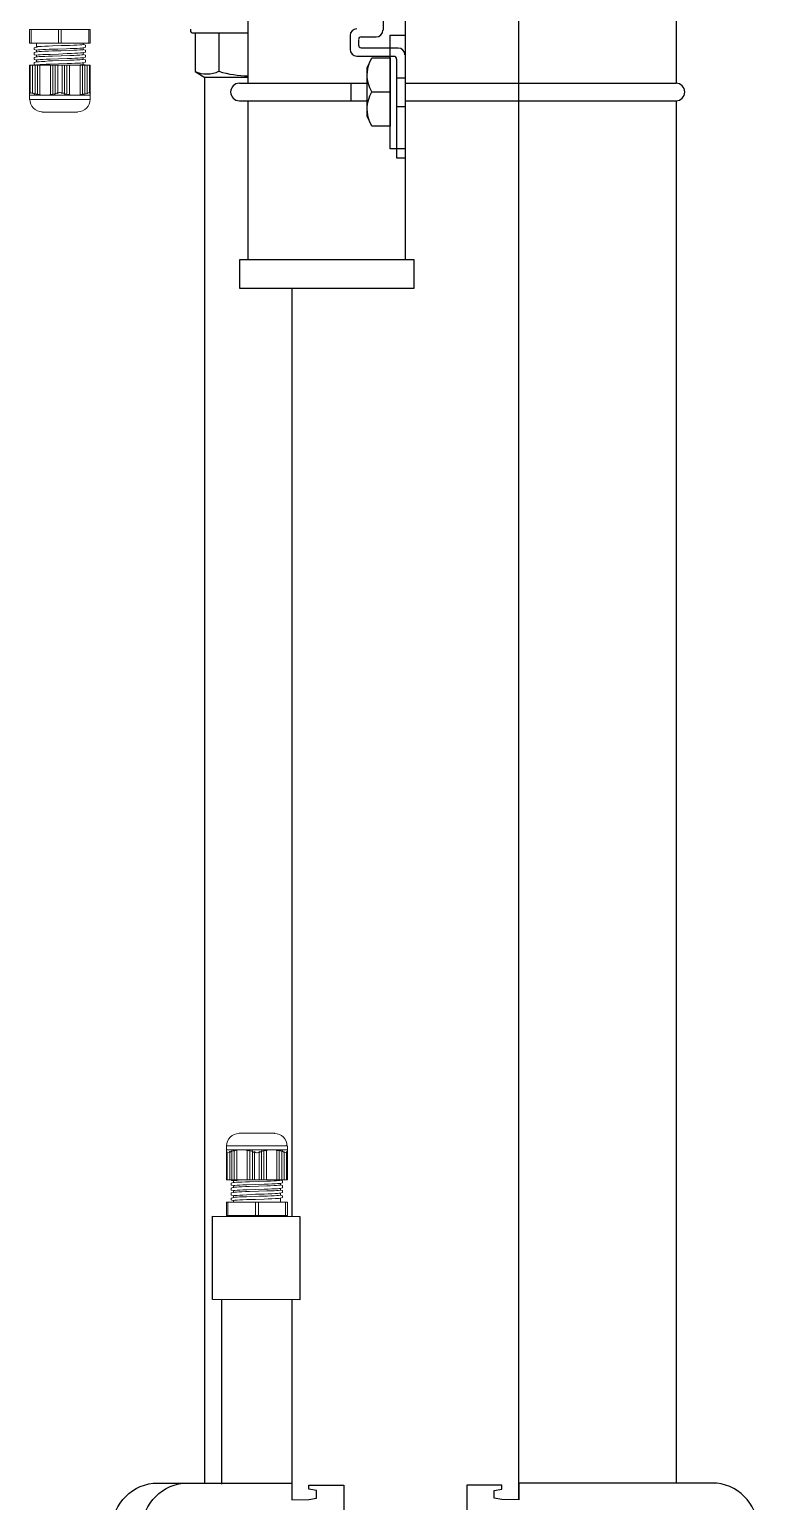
# Model space of a CAD drawing. Header units: feet. Extents: x -159 to 1687, y -48 to 1556.
# Drawn here: x 518.268 to 519.137, y 1042.826 to 1044.58 of the extents above; entities that cross this region are included whole.
import ezdxf

# ---------------------------------------------------------------- set-up
doc = ezdxf.new("R2010")
doc.units = ezdxf.units.FT
doc.header["$MEASUREMENT"] = 0
for name, color, linetype in [('E-COND-PVC', 4, 'Continuous'), ('E-COND-RGS', 4, 'Continuous'), ('E-DETL', 7, 'Continuous'), ('E-EQPM-CAB', 5, 'Continuous'), ('E-EQPM-HRDW', 253, 'Continuous')]:
    doc.layers.add(name, color=color, linetype=linetype)

# ---------------------------------------------------------------- blocks, each defined once
blk = doc.blocks.new('HSQN031')
blk.add_lwpolyline([(-0.398, 0.211), (-0.398, 0), (0.398, 0), (0.398, 0.211), (0.281, 0.266), (-0.281, 0.266)], close=True)
for points in [[(0, 0.211, 0.123587), (-0.199, 0.266, 0.085237), (-0.339, 0.239)], [(0.339, 0.239, 0.085237), (0.199, 0.266, 0.123587), (0, 0.211), (0, 0)]]:
    blk.add_lwpolyline(points, format="xyb")

msp = doc.modelspace()

# ---------------------------------------------------------------- linework, layer by layer
at = {"layer": 'E-COND-PVC', "color": 111}
for points in [[(518.47679, 1044.52332), (518.47679, 1042.84802)], [(518.58096, 1044.27135), (518.58096, 1043.16571)], [(518.58096, 1043.06645), (518.58096, 1042.84676)]]:
    msp.add_lwpolyline(points, dxfattribs=at)
at = {"layer": 'E-COND-PVC'}
msp.add_lwpolyline([(518.48634, 1043.16601), (518.59046, 1043.16568), (518.59046, 1043.06642), (518.48634, 1043.06675)], close=True, dxfattribs=at)
for points in [[(518.49732, 1043.06671), (518.49732, 1042.84676)], [(518.58096, 1043.06645), (518.58096, 1042.84676)]]:
    msp.add_lwpolyline(points, dxfattribs=at)
at = {"layer": 'E-COND-RGS'}
for points in [[(518.52887, 1044.51614), (518.52887, 1046.61499)], [(518.71637, 1046.61499), (518.71637, 1044.51614)], [(518.85179, 1042.82805), (518.85179, 1046.61499)], [(519.03929, 1046.61499), (519.03929, 1044.51614)], [(518.52887, 1044.30588), (518.52887, 1044.4953)], [(518.71637, 1044.4953), (518.71637, 1044.30588)], [(519.03929, 1044.4953), (519.03929, 1042.84802)]]:
    msp.add_lwpolyline(points, dxfattribs=at)
msp.add_lwpolyline([(518.51887, 1044.30588), (518.72637, 1044.30588), (518.72637, 1044.27135), (518.51887, 1044.27135)], close=True, dxfattribs=at)
at = {"layer": 'E-DETL', "ltscale": 0.05}
for points in [[(518.4618, 1044.57599), (518.46066, 1044.57762), (518.46066, 1044.58071)], [(518.4618, 1044.57599), (518.52887, 1044.57599)], [(518.46552, 1044.57599), (518.46552, 1044.53025)], [(518.49404, 1044.57599), (518.49404, 1044.5303)], [(518.46552, 1044.53025), (518.47711, 1044.52312)]]:
    msp.add_lwpolyline(points, dxfattribs=at)
at = {"layer": 'E-DETL'}
msp.add_lwpolyline([(518.52887, 1044.52312), (518.47711, 1044.52312)], dxfattribs=at)
at = {"layer": 'E-DETL', "ltscale": 0.05}
for centre, radius, start, end in [((518.47973, 1044.56097), 0.03385, 245.19657, 295.01516), ((518.529, 1044.6422), 0.11723, 252.65041, 269.9397)]:
    msp.add_arc(centre, radius, start, end, dxfattribs=at)
at = {"layer": 'E-EQPM-CAB', "lineweight": 0}
for p, q in [((518.26802, 1044.5376), (518.34052, 1044.5376)), ((518.50315, 1043.20918), (518.50315, 1043.25001)), ((518.57566, 1043.25001), (518.50315, 1043.25001)), ((518.57566, 1043.25001), (518.57566, 1043.20918)), ((518.57566, 1043.20918), (518.50315, 1043.20918))]:
    msp.add_line(p, q, dxfattribs=at)
at = {"layer": 'E-EQPM-CAB', "lineweight": 25}
for points in [[(518.68012, 1044.68594), (518.69012, 1044.68594), (518.69012, 1044.57926)], [(518.65054, 1044.5726), (518.65054, 1044.55635)], [(518.66054, 1044.56801), (518.66054, 1044.56135)], [(518.68179, 1044.57093), (518.66387, 1044.57093)], [(518.70804, 1044.55801), (518.66387, 1044.55801)], [(518.70304, 1044.54801), (518.65887, 1044.54801)], [(518.71637, 1044.54968), (518.71637, 1044.42676), (518.70637, 1044.42676), (518.70637, 1044.54468)], [(518.70637, 1044.5226), (518.71637, 1044.5226)], [(518.70637, 1044.48843), (518.71637, 1044.48843)]]:
    msp.add_lwpolyline(points, dxfattribs=at)
at = {"layer": 'E-EQPM-CAB', "lineweight": 0}
for points in [[(518.34052, 1044.5801), (518.26802, 1044.5801), (518.26802, 1044.56385), (518.34052, 1044.56385)], [(518.2701, 1044.5801), (518.2701, 1044.56385)], [(518.30261, 1044.56385), (518.30261, 1044.5801)], [(518.30594, 1044.5801), (518.30594, 1044.56385)], [(518.33886, 1044.5801), (518.33886, 1044.56385)], [(518.34052, 1044.5801), (518.34052, 1044.56385)], [(518.33219, 1044.56385), (518.33219, 1044.56218), (518.33177, 1044.56218), (518.33052, 1044.56176), (518.32802, 1044.56176), (518.32469, 1044.56135), (518.32094, 1044.56135), (518.31636, 1044.56093), (518.30594, 1044.56093), (518.29552, 1044.56051), (518.29094, 1044.5601), (518.28635, 1044.5601), (518.2826, 1044.55968), (518.2776, 1044.55968), (518.27677, 1044.55926), (518.27385, 1044.55843), (518.27385, 1044.55635), (518.27635, 1044.55551), (518.27635, 1044.55343)], [(518.33219, 1044.55635), (518.33177, 1044.55593), (518.32802, 1044.55593), (518.32469, 1044.55551), (518.32094, 1044.55551), (518.31636, 1044.5551), (518.30594, 1044.55468), (518.29552, 1044.55468), (518.29094, 1044.55426), (518.28635, 1044.55426), (518.2826, 1044.55385), (518.27969, 1044.55385), (518.2776, 1044.55343), (518.27677, 1044.55343), (518.27385, 1044.5526), (518.27385, 1044.5501), (518.27635, 1044.54968), (518.27635, 1044.5476)], [(518.33219, 1044.55051), (518.33177, 1044.5501), (518.33052, 1044.5501), (518.32802, 1044.54968), (518.32469, 1044.54968), (518.32094, 1044.54926), (518.31636, 1044.54926), (518.29552, 1044.54843), (518.29094, 1044.54843), (518.28635, 1044.54801), (518.27969, 1044.54801), (518.2776, 1044.5476), (518.27677, 1044.5476), (518.27385, 1044.54676), (518.27385, 1044.54426), (518.27635, 1044.54343)], [(518.27635, 1044.56385), (518.27635, 1044.55926)], [(518.27635, 1044.55551), (518.27677, 1044.55551), (518.27844, 1044.55593), (518.28052, 1044.55593), (518.28385, 1044.55635), (518.2876, 1044.55635), (518.29177, 1044.55676), (518.30177, 1044.55676), (518.31219, 1044.55718), (518.31677, 1044.5576), (518.32511, 1044.5576), (518.32802, 1044.55801), (518.33052, 1044.55801), (518.33177, 1044.55843), (518.33511, 1044.55926), (518.33511, 1044.56135), (518.33427, 1044.56176), (518.33219, 1044.56218)], [(518.27635, 1044.54135), (518.27635, 1044.54385), (518.27844, 1044.54385), (518.28094, 1044.54426), (518.28385, 1044.54426), (518.28802, 1044.54468), (518.2926, 1044.54468), (518.30261, 1044.5451), (518.31302, 1044.54551), (518.31802, 1044.54551), (518.32219, 1044.54593), (518.32594, 1044.54593), (518.32886, 1044.54635), (518.33219, 1044.54635), (518.33511, 1044.54718), (518.33511, 1044.54968), (518.33219, 1044.55051), (518.33219, 1044.5526), (518.33094, 1044.55218), (518.32886, 1044.55218), (518.32594, 1044.55176), (518.32219, 1044.55176), (518.31802, 1044.55135), (518.31302, 1044.55135), (518.30261, 1044.55093), (518.2926, 1044.55051), (518.28385, 1044.55051), (518.28094, 1044.5501), (518.27844, 1044.5501), (518.27677, 1044.54968), (518.27635, 1044.54968)], [(518.33219, 1044.5526), (518.33511, 1044.55301), (518.33511, 1044.55551), (518.33219, 1044.55635), (518.33219, 1044.55843)], [(518.26802, 1044.5376), (518.26802, 1044.49676), (518.34052, 1044.49676)], [(518.26885, 1044.50509), (518.26885, 1044.5376)], [(518.27219, 1044.50426), (518.27344, 1044.50384), (518.27427, 1044.50301), (518.27469, 1044.50301), (518.27469, 1044.5376)], [(518.33219, 1044.54676), (518.33219, 1044.54426), (518.33052, 1044.54426), (518.32802, 1044.54385), (518.32469, 1044.54385), (518.32094, 1044.54343), (518.31636, 1044.54343), (518.29552, 1044.5426), (518.29094, 1044.5426), (518.28635, 1044.54218), (518.2826, 1044.54218), (518.27969, 1044.54176), (518.27677, 1044.54176), (518.27385, 1044.54093), (518.27385, 1044.53843), (518.27635, 1044.5376), (518.27677, 1044.53801), (518.27844, 1044.53801), (518.28094, 1044.53843), (518.28385, 1044.53843), (518.28802, 1044.53885), (518.2926, 1044.53885), (518.30261, 1044.53926), (518.31302, 1044.53968), (518.31802, 1044.53968), (518.32219, 1044.5401), (518.32886, 1044.5401), (518.33094, 1044.54051), (518.33219, 1044.54051)], [(518.2751, 1044.50343), (518.27635, 1044.50301), (518.27719, 1044.50218), (518.2776, 1044.50218), (518.2776, 1044.5376)], [(518.28052, 1044.50176), (518.28052, 1044.5376)], [(518.29594, 1044.5376), (518.29594, 1044.50218), (518.29636, 1044.50301), (518.29761, 1044.50343)], [(518.30177, 1044.5376), (518.30177, 1044.50384)], [(518.30177, 1044.50426), (518.30261, 1044.50468), (518.30386, 1044.50509), (518.30469, 1044.50509), (518.30636, 1044.50468), (518.30719, 1044.50384), (518.30719, 1044.5376)], [(518.30969, 1044.50301), (518.30969, 1044.5376)], [(518.31261, 1044.5376), (518.31261, 1044.50218)], [(518.31594, 1044.50176), (518.31594, 1044.5376)], [(518.32427, 1044.5376), (518.32844, 1044.53801), (518.33011, 1044.53801), (518.33136, 1044.53843), (518.33219, 1044.53843)], [(518.32844, 1044.5376), (518.32844, 1044.50176)], [(518.33136, 1044.5376), (518.33136, 1044.50218), (518.33261, 1044.50301), (518.33386, 1044.50343)], [(518.33469, 1044.5376), (518.33469, 1044.53801), (518.33219, 1044.53843), (518.33219, 1044.54051), (518.33511, 1044.54135), (518.33511, 1044.54385), (518.33219, 1044.54468)], [(518.33427, 1044.5376), (518.33427, 1044.50301), (518.33552, 1044.50384), (518.33636, 1044.50426)], [(518.33969, 1044.50384), (518.34052, 1044.50468), (518.34011, 1044.50509), (518.33969, 1044.50509), (518.33719, 1044.50426), (518.33719, 1044.50384), (518.33677, 1044.50384), (518.33677, 1044.5376)], [(518.33969, 1044.5376), (518.33969, 1044.50509)], [(518.34052, 1044.49676), (518.34052, 1044.5376)], [(518.34052, 1044.50176), (518.26802, 1044.50176)], [(518.28052, 1044.50218), (518.28635, 1044.50176), (518.29177, 1044.50218)], [(518.29844, 1044.50301), (518.29886, 1044.50301), (518.29927, 1044.50384), (518.30052, 1044.50426)], [(518.30136, 1044.50384), (518.30177, 1044.50384)], [(518.30844, 1044.50426), (518.30969, 1044.50384)], [(518.31136, 1044.50343), (518.31219, 1044.50301), (518.31261, 1044.50218), (518.31302, 1044.50218)], [(518.31677, 1044.50218), (518.32261, 1044.50176), (518.32802, 1044.50218)], [(518.28302, 1044.48176), (518.32552, 1044.48176)], [(518.56066, 1043.26501), (518.51816, 1043.26501)], [(518.50315, 1043.24501), (518.57566, 1043.24501)], [(518.50399, 1043.24293), (518.50315, 1043.24209), (518.50357, 1043.24168), (518.50399, 1043.24168), (518.50649, 1043.24251), (518.50649, 1043.24293), (518.5069, 1043.24293), (518.5069, 1043.20918)], [(518.50399, 1043.20918), (518.50399, 1043.24168)], [(518.5094, 1043.20918), (518.5094, 1043.24376), (518.50815, 1043.24293), (518.50732, 1043.24251)], [(518.51232, 1043.20918), (518.51232, 1043.24459), (518.51107, 1043.24376), (518.50982, 1043.24334)], [(518.51524, 1043.20918), (518.51524, 1043.24501)], [(518.52691, 1043.24459), (518.52107, 1043.24501), (518.51566, 1043.24459)], [(518.52774, 1043.24501), (518.52774, 1043.20918)], [(518.53232, 1043.24334), (518.53149, 1043.24376), (518.53107, 1043.24459), (518.53066, 1043.24459)], [(518.53107, 1043.20918), (518.53107, 1043.24459)], [(518.53399, 1043.24376), (518.53399, 1043.20918)], [(518.53524, 1043.24251), (518.53399, 1043.24293)], [(518.54191, 1043.24251), (518.54107, 1043.24209), (518.53982, 1043.24168), (518.53899, 1043.24168), (518.53732, 1043.24209), (518.53649, 1043.24293), (518.53649, 1043.20918)], [(518.54191, 1043.20918), (518.54191, 1043.24293)], [(518.54232, 1043.24293), (518.54191, 1043.24293)], [(518.54524, 1043.24376), (518.54482, 1043.24376), (518.54441, 1043.24293), (518.54316, 1043.24251)], [(518.54774, 1043.20918), (518.54774, 1043.24459), (518.54732, 1043.24376), (518.54607, 1043.24334)], [(518.56316, 1043.24459), (518.55732, 1043.24501), (518.55191, 1043.24459)], [(518.56316, 1043.24501), (518.56316, 1043.20918)], [(518.56857, 1043.24334), (518.56732, 1043.24376), (518.56649, 1043.24459), (518.56607, 1043.24459), (518.56607, 1043.20918)], [(518.57149, 1043.24251), (518.57024, 1043.24293), (518.56941, 1043.24376), (518.56899, 1043.24376), (518.56899, 1043.20918)], [(518.57482, 1043.24168), (518.57482, 1043.20918)], [(518.50899, 1043.20918), (518.50899, 1043.20876), (518.51149, 1043.20834), (518.51149, 1043.20626), (518.50857, 1043.20543), (518.50857, 1043.20293), (518.51149, 1043.20209)], [(518.56732, 1043.20543), (518.56732, 1043.20293), (518.56524, 1043.20293), (518.56274, 1043.20251), (518.55982, 1043.20251), (518.55566, 1043.20209), (518.55107, 1043.20209), (518.54107, 1043.20168), (518.53066, 1043.20126), (518.52566, 1043.20126), (518.52149, 1043.20084), (518.51774, 1043.20084), (518.51482, 1043.20043), (518.51149, 1043.20043), (518.50857, 1043.19959), (518.50857, 1043.19709), (518.51149, 1043.19626), (518.51149, 1043.19418), (518.51274, 1043.19459), (518.51482, 1043.19459), (518.51774, 1043.19501), (518.52149, 1043.19501), (518.52566, 1043.19543), (518.53066, 1043.19543), (518.54107, 1043.19584), (518.55107, 1043.19626), (518.55982, 1043.19626), (518.56274, 1043.19668), (518.56524, 1043.19668), (518.56691, 1043.19709), (518.56732, 1043.19709)], [(518.51149, 1043.20001), (518.51149, 1043.20251), (518.51316, 1043.20251), (518.51566, 1043.20293), (518.51899, 1043.20293), (518.52274, 1043.20334), (518.52732, 1043.20334), (518.54816, 1043.20418), (518.55274, 1043.20418), (518.55732, 1043.20459), (518.56107, 1043.20459), (518.56399, 1043.20501), (518.56691, 1043.20501), (518.56982, 1043.20584), (518.56982, 1043.20834), (518.56732, 1043.20918), (518.56691, 1043.20876), (518.56524, 1043.20876), (518.56274, 1043.20834), (518.55982, 1043.20834), (518.55566, 1043.20793), (518.55107, 1043.20793), (518.54107, 1043.20751), (518.53066, 1043.20709), (518.52566, 1043.20709), (518.52149, 1043.20668), (518.51482, 1043.20668), (518.51274, 1043.20626), (518.51149, 1043.20626)], [(518.51941, 1043.20918), (518.51524, 1043.20876), (518.51357, 1043.20876), (518.51232, 1043.20834), (518.51149, 1043.20834)], [(518.51149, 1043.19626), (518.5119, 1043.19668), (518.51316, 1043.19668), (518.51566, 1043.19709), (518.51899, 1043.19709), (518.52274, 1043.19751), (518.52732, 1043.19751), (518.54816, 1043.19834), (518.55274, 1043.19834), (518.55732, 1043.19876), (518.56399, 1043.19876), (518.56607, 1043.19918), (518.56691, 1043.19918), (518.56982, 1043.20001), (518.56982, 1043.20251), (518.56732, 1043.20334)], [(518.51149, 1043.19043), (518.5119, 1043.19084), (518.51566, 1043.19084), (518.51899, 1043.19126), (518.52274, 1043.19126), (518.52732, 1043.19168), (518.53774, 1043.19209), (518.54816, 1043.19209), (518.55274, 1043.19251), (518.55732, 1043.19251), (518.56107, 1043.19293), (518.56399, 1043.19293), (518.56607, 1043.19334), (518.56691, 1043.19334), (518.56982, 1043.19418), (518.56982, 1043.19668), (518.56732, 1043.19709), (518.56732, 1043.19918)], [(518.57566, 1043.16667), (518.50315, 1043.16667), (518.50315, 1043.18292), (518.57566, 1043.18292)], [(518.50482, 1043.16667), (518.50482, 1043.18292)], [(518.51149, 1043.19418), (518.50857, 1043.19376), (518.50857, 1043.19126), (518.51149, 1043.19043), (518.51149, 1043.18834)], [(518.56732, 1043.19126), (518.56691, 1043.19126), (518.56524, 1043.19084), (518.56316, 1043.19084), (518.55982, 1043.19043), (518.55607, 1043.19043), (518.55191, 1043.19001), (518.54191, 1043.19001), (518.53149, 1043.18959), (518.52691, 1043.18917), (518.51857, 1043.18917), (518.51566, 1043.18876), (518.51316, 1043.18876), (518.5119, 1043.18834), (518.50857, 1043.18751), (518.50857, 1043.18542), (518.5094, 1043.18501), (518.51149, 1043.18459)], [(518.51149, 1043.18292), (518.51149, 1043.18459), (518.5119, 1043.18459), (518.51316, 1043.18501), (518.51566, 1043.18501), (518.51899, 1043.18542), (518.52274, 1043.18542), (518.52732, 1043.18584), (518.53774, 1043.18584), (518.54816, 1043.18626), (518.55274, 1043.18667), (518.55732, 1043.18667), (518.56107, 1043.18709), (518.56607, 1043.18709), (518.56691, 1043.18751), (518.56982, 1043.18834), (518.56982, 1043.19043), (518.56732, 1043.19126), (518.56732, 1043.19334)], [(518.53774, 1043.16667), (518.53774, 1043.18292)], [(518.54107, 1043.18292), (518.54107, 1043.16667)], [(518.56732, 1043.18292), (518.56732, 1043.18751)], [(518.57357, 1043.16667), (518.57357, 1043.18292)], [(518.57566, 1043.16667), (518.57566, 1043.18292)], [(518.50482, 1043.16584), (518.57357, 1043.16584)]]:
    msp.add_lwpolyline(points, dxfattribs=at)
for points in [[(518.27177, 1044.5376), (518.27177, 1044.50384), (518.27135, 1044.50426), (518.26885, 1044.50509), (518.26844, 1044.50509), (518.26802, 1044.50468), (518.26885, 1044.50426), (518.26885, 1044.50384, -0.0067859), (518.26815, 1044.50417)], [(518.29194, 1044.50212, 0.0037895), (518.29302, 1044.50176), (518.29302, 1044.5376)], [(518.29773, 1044.50322, 0.0044585), (518.29886, 1044.50301), (518.29886, 1044.5376)], [(518.30969, 1044.50301), (518.31011, 1044.50301, 0.0044585), (518.31123, 1044.50322)], [(518.32824, 1044.50235, 0.0061178), (518.32864, 1044.50195, 0.0015576), (518.32978, 1044.50256)], [(518.51544, 1043.24443, 0.0061178), (518.51504, 1043.24482, 0.0015576), (518.5139, 1043.24421)], [(518.53399, 1043.24376), (518.53357, 1043.24376, 0.0044585), (518.53245, 1043.24355)], [(518.54594, 1043.24355, 0.0044585), (518.54482, 1043.24376), (518.54482, 1043.20918)], [(518.55174, 1043.24465, 0.0037895), (518.55066, 1043.24501), (518.55066, 1043.20918)], [(518.57191, 1043.20918), (518.57191, 1043.24293), (518.57232, 1043.24251), (518.57482, 1043.24168), (518.57524, 1043.24168), (518.57566, 1043.24209), (518.57482, 1043.24251), (518.57482, 1043.24293, -0.0067859), (518.57553, 1043.2426)]]:
    msp.add_lwpolyline(points, format="xyb", dxfattribs=at)
at = {"layer": 'E-EQPM-CAB', "lineweight": 25}
for centre, radius, start, end in [((518.65866, 1044.57281), 0.00813, 90.00001, 179.99999), ((518.66366, 1044.56822), 0.00313, 89.99996, 180.00004), ((518.68158, 1044.57947), 0.00813, 270.00001, 359.99999), ((518.65866, 1044.55656), 0.00813, 180.00001, 269.99999), ((518.66366, 1044.56156), 0.00313, 179.99996, 270.00004), ((518.70783, 1044.54989), 0.00813, 0.00001, 89.99999), ((518.70283, 1044.54489), 0.00313, 359.99996, 90.00004)]:
    msp.add_arc(centre, radius, start, end, dxfattribs=at)
at = {"layer": 'E-EQPM-CAB', "lineweight": 0}
for centre, radius, start, end in [((518.26739, 1044.51322), 0.01021, 296.66961, 299.13539), ((518.26781, 1044.51406), 0.01271, 303.23416, 305.35374), ((518.26698, 1044.5153), 0.01645, 309.13296, 310.88627), ((518.2874, 1044.54656), 0.0448, 258.17884, 259.67284), ((518.38159, 1044.68285), 0.20734, 240.403, 240.75998), ((518.26491, 1044.5182), 0.02269, 314.25213, 315.65421), ((518.19625, 1044.56232), 0.11425, 328.18377, 328.55773), ((518.28573, 1044.54656), 0.0448, 280.32716, 281.82116), ((518.31489, 1044.56988), 0.0702, 253.26801, 254.22946), ((518.31239, 1044.56568), 0.06225, 259.11861, 260.17772), ((518.29699, 1044.56568), 0.06225, 279.82228, 280.88139), ((518.29407, 1044.56988), 0.0702, 285.77054, 286.73199), ((518.32365, 1044.54656), 0.0448, 258.17884, 259.67284), ((518.41313, 1044.56232), 0.11425, 211.44227, 211.81623), ((518.29075, 1044.57609), 0.07849, 288.68735, 289.55584), ((518.32198, 1044.54656), 0.0448, 280.32716, 281.82116), ((518.34198, 1044.5153), 0.01645, 229.11373, 230.86704), ((518.34115, 1044.51406), 0.01271, 234.64626, 236.76584), ((518.34157, 1044.51322), 0.01021, 240.86461, 243.33039), ((518.33282, 1044.53113), 0.02812, 284.95753, 286.51271), ((518.28323, 1044.49697), 0.01479, 180, 270), ((518.32573, 1044.49697), 0.01479, 270, 0), ((518.51795, 1043.2498), 0.01479, 90, 180), ((518.56045, 1043.2498), 0.01479, 360, 90), ((518.51086, 1043.21565), 0.02812, 104.95753, 106.51271), ((518.50211, 1043.23355), 0.01021, 60.86461, 63.33039), ((518.50253, 1043.23271), 0.01271, 54.64626, 56.76584), ((518.5017, 1043.23148), 0.01645, 49.11373, 50.86704), ((518.5217, 1043.20021), 0.0448, 100.32716, 101.82116), ((518.55293, 1043.17068), 0.07849, 108.68735, 109.55584), ((518.43055, 1043.18445), 0.11425, 31.44227, 31.81623), ((518.52003, 1043.20021), 0.0448, 78.17884, 79.67284), ((518.54961, 1043.17689), 0.0702, 105.77054, 106.73199), ((518.54669, 1043.1811), 0.06225, 99.82228, 100.88139), ((518.53129, 1043.1811), 0.06225, 79.11861, 80.17772), ((518.52878, 1043.17689), 0.0702, 73.26801, 74.22946), ((518.55795, 1043.20021), 0.0448, 100.32716, 101.82116), ((518.64743, 1043.18445), 0.11425, 148.18377, 148.55773), ((518.57877, 1043.22857), 0.02269, 134.25213, 135.65421), ((518.46209, 1043.06392), 0.20734, 60.403, 60.75998), ((518.55628, 1043.20021), 0.0448, 78.17884, 79.67284), ((518.57669, 1043.23148), 0.01645, 129.13296, 130.88627), ((518.57587, 1043.23271), 0.01271, 123.23416, 125.35374), ((518.57628, 1043.23355), 0.01021, 116.66961, 119.13539), ((518.50461, 1043.16647), 0.000625, 179.99986, 270.00014), ((518.57337, 1043.16647), 0.000625, 269.99986, 0.00014)]:
    msp.add_arc(centre, radius, start, end, dxfattribs=at)
at = {"layer": 'E-EQPM-HRDW'}
msp.add_lwpolyline([(518.71637, 1044.57343), (518.71637, 1044.43801), (518.69813, 1044.43801), (518.69813, 1044.57343)], close=True, dxfattribs=at)
for points in [[(518.51846, 1044.51614), (518.6709, 1044.51614)], [(518.65124, 1044.51614), (518.65124, 1044.4953)], [(518.71637, 1044.51614), (519.03929, 1044.51614)], [(518.67645, 1044.50572), (518.69813, 1044.50572)], [(518.51846, 1044.4953), (518.6709, 1044.4953)], [(518.71637, 1044.4953), (519.03929, 1044.4953)]]:
    msp.add_lwpolyline(points, dxfattribs=at)
at = {"layer": 'E-EQPM-HRDW', "color": 7}
for points in [[(518.56272, 1042.7396), (518.42123, 1042.7396, -1), (518.42123, 1042.84802), (518.58084, 1042.84802)], [(518.58084, 1042.84802), (518.58084, 1042.82803), (518.60131, 1042.82845), (518.61043, 1042.83012), (518.61043, 1042.83912), (518.60131, 1042.84079), (518.60131, 1042.84551), (518.64298, 1042.84551), (518.64298, 1042.74205), (518.60131, 1042.74205), (518.60131, 1042.74678), (518.61043, 1042.74845), (518.61043, 1042.75745), (518.60131, 1042.75912), (518.58095, 1042.75952), (518.58095, 1042.7396), (518.45698, 1042.7396, -1), (518.45698, 1042.84802)]]:
    msp.add_lwpolyline(points, format="xyb", dxfattribs=at)
msp.add_lwpolyline([(518.85179, 1042.84802), (518.85179, 1042.82803), (518.83144, 1042.82845), (518.82232, 1042.83012), (518.82232, 1042.83912), (518.83144, 1042.84079), (518.83144, 1042.84551), (518.78977, 1042.84551), (518.78977, 1042.74205), (518.83144, 1042.74205), (518.83144, 1042.74678), (518.82232, 1042.74845), (518.82232, 1042.75745), (518.83144, 1042.75912), (518.8518, 1042.75952), (518.8518, 1042.7396), (519.08232, 1042.7396, 1), (519.08232, 1042.84802)], format="xyb", close=True, dxfattribs=at)
at = {"layer": 'E-EQPM-HRDW'}
for centre, start, end in [((518.51846, 1044.50572), 90, 270), ((519.03929, 1044.50572), 270, 90)]:
    msp.add_arc(centre, 0.01042, start, end, dxfattribs=at)

# ---------------------------------------------------------------- block references
at = {"layer": 'E-EQPM-HRDW', "color": 7, "xscale": -0.1025316117639371, "yscale": 0.1025316117639371, "zscale": 0.1025316117639371, "rotation": 90}
msp.add_blockref('HSQN031', (518.69813, 1044.50572), dxfattribs=at)

doc.saveas('drawing.dxf')
